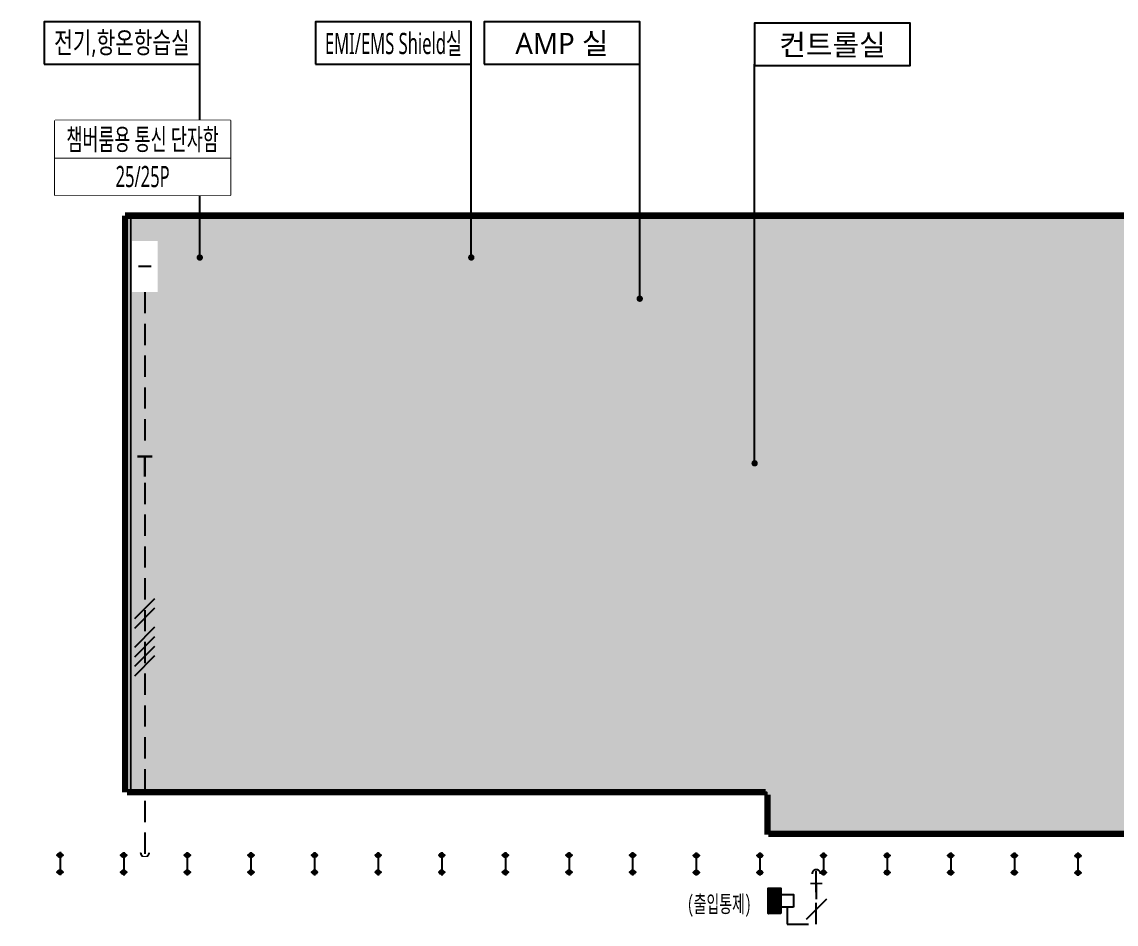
# Model space of a CAD drawing. Header units: millimetres. Extents: x -168200 to 336400, y -118800 to 0.
# Drawn here: x 73600 to 99399, y -49309 to -28029 of the extents above; entities that cross this region are included whole.
import ezdxf
from ezdxf.enums import TextEntityAlignment as Align

# ---------------------------------------------------------------- set-up
doc = ezdxf.new("R2010")
doc.units = ezdxf.units.MM
doc.header["$LTSCALE"] = 2000
doc.linetypes.add('HIDDEN', pattern=[0.375, 0.25, -0.125])
doc.linetypes.add('PHANTOM', pattern=[2.5, 1.25, -0.25, 0.25, -0.25, 0.25, -0.25])
for name, color, linetype in [('elec-box', 6, 'Continuous'), ('S2', 4, 'HIDDEN'), ('SECT', 2, 'Continuous'), ('sol254', 254, 'Continuous'), ('SYM', 3, 'Continuous'), ('TRAY', 3, 'Continuous'), ('TRAY1', 3, 'Continuous')]:
    doc.layers.add(name, color=color, linetype=linetype)
doc.styles.add('$0$스타일1', font='malgun.ttf')
doc.styles.add('GHS', font='malgun.ttf')
doc.styles.add('굴림체', font='')
doc.styles.get('굴림체').set_extended_font_data('GulimChe')
doc.dimstyles.new('DIM-QD 1', dxfattribs={"dimtxt": 3, "dimasz": 1.5, "dimexe": 1, "dimexo": 0, "dimgap": 1, "dimtad": 1, "dimdec": 3, "dimdsep": 46, "dimlunit": 6, "dimtxsty": '$0$스타일1', "dimblk1": 'ARCHTICK', "dimblk2": 'ARCHTICK', "dimsah": 1, "dimcen": 0, "dimclrd": 256, "dimclre": 256, "dimclrt": 3, "dimazin": 2, "dimtfac": 1, "dimtdec": 3, "dimtix": 1, "dimtmove": 2, "dimatfit": 3, "dimldrblk": 'ARCHTICK', "dimfxl": 1, "dimtolj": 1, "dimtzin": 0, "dimarcsym": 0})

# ---------------------------------------------------------------- blocks, each defined once
blk = doc.blocks.new('_ARCHTICK')
at = {"color": 0, "linetype": 'ByBlock', "const_width": 0.15}
blk.add_lwpolyline([(-0.5, -0.5), (0.5, 0.5)], dxfattribs=at)
blk = doc.blocks.new('C3')
blk.add_wipeout([(-350, 175), (350, 175), (350, -175), (-350, -175)]).dxf.layer = 'SYM'
at = {"layer": 'SYM'}
blk.add_line((0, 87.5), (0, -87.5), dxfattribs=at)
blk = doc.blocks.new('D24')
at = {"layer": 'SYM'}
for points in [[(-62.5, 250), (-62.5, 125), (62.5, 125), (62.5, 250)], [(-125, 125), (-125, 0), (125, 0), (125, 125)]]:
    blk.add_lwpolyline(points, close=True, dxfattribs=at)
blk = doc.blocks.new('A$C694b679a')
at = {"layer": 'SYM'}
h = blk.add_hatch(dxfattribs=at)
h.set_pattern_fill('ANSI31', color=256, scale=5, angle=90, style=0)
h.set_pattern_definition([(135, (45117.446, -281970.642), (-11.22532015, -11.22532015), [])])
h.paths.add_polyline_path([(0, 0), (-300, 0), (-300, 600), (0, 600)])
h = blk.add_hatch(dxfattribs=at)
h.set_pattern_fill('ANSI31', color=256, scale=5, angle=90, style=0)
h.set_pattern_definition([(135, (45117.446, -281970.642), (-11.22532015, -11.22532015), [])])
h.paths.add_polyline_path([(0, 0), (-300, 0), (-300, 600), (0, 600)])
at = {"layer": 'SYM', "xscale": -2.400000154972076, "yscale": 2.400000154972076, "zscale": 2.400000154972076, "rotation": 270}
blk.add_blockref('D24', (-300, 300), dxfattribs=at)
blk.add_blockref('D24', (-300, 300), dxfattribs=at)

msp = doc.modelspace()

# ---------------------------------------------------------------- hatches: boundary and pattern name
at = {"layer": 'sol254'}
msp.add_hatch(color=256, dxfattribs=at).paths.add_polyline_path([(76159.5, -46200), (91159.5, -46200), (91159.5, -47125), (112759.5, -47125), (112759.5, -32600), (76159.5, -32600)])

# ---------------------------------------------------------------- linework, layer by layer
at = {"layer": 'S2'}
for p, q in [((76500, -34400.7), (76500, -38108.6)), ((76500, -38900.3), (76500, -47725.1))]:
    msp.add_line(p, q, dxfattribs=at)
msp.add_arc((76500, -47625.1), 100, 180, 0, dxfattribs=at)
at = {"layer": 'SECT', "linetype": 'PHANTOM'}
for points in [[(76034.5, -32600, 150, 150, 0), (112759.5, -32600, 0, 0, 0)], [(91139.3, -46200, 150, 150, 0), (76081.8, -46200, 0, 0, 0)], [(91179.7, -47195.2, 150, 150, 0), (91179.7, -46255, 0, 0, 0)], [(112800, -47180, 150, 150, 0), (91200, -47180, 0, 0, 0)]]:
    msp.add_lwpolyline(points, format="xyseb", dxfattribs=at)
at = {"layer": 'SYM'}
for p, q in [((76261.4, -42102.9), (76738.6, -41625.6)), ((76261.4, -42327.9), (76738.6, -41850.6)), ((76261.4, -42777.9), (76738.6, -42300.6)), ((76261.4, -42777.9), (76738.6, -42300.6)), ((76261.4, -43002.9), (76738.6, -42525.6)), ((76261.4, -43227.9), (76738.6, -42750.6)), ((76261.4, -43227.9), (76738.6, -42750.6)), ((76261.4, -43452.9), (76738.6, -42975.6)), ((92568.8, -48718.9), (92091.5, -49196.2))]:
    msp.add_line(p, q, dxfattribs=at)
at = {"layer": 'SYM', "color": 6}
msp.add_lwpolyline([(74381.1, -31235.1), (78512.2, -31235.1), (78512.2, -32118.4), (74381.1, -32118.4)], close=True, dxfattribs=at)

# ---------------------------------------------------------------- block references
at = {"layer": 'SYM'}
msp.add_blockref('A$C694b679a', (91496, -49060.9), dxfattribs=at)

# ---------------------------------------------------------------- texts
at = {"layer": 'SYM', "style": 'GHS'}
for height, p in [(500, (76500, -38504.4)), (400, (92332.9, -48527.9))]:
    msp.add_text('T', height=height, dxfattribs=at).set_placement(p, align=Align.MIDDLE_CENTER)
at = {"layer": 'SYM', "style": '굴림체', "width": 0.6}
msp.add_text('(출입통제)', height=400, dxfattribs=at).set_placement((89285.6, -48832.9), align=Align.MIDDLE_LEFT)

# ---------------------------------------------------------------- leaders
at = {"layer": 'elec-box'}
for points in [[(77794.4, -33586.8), (77794.4, -29062), (77794.4, -29029.5)], [(84196.1, -33586.8), (84196.1, -29062), (84196.1, -29029.5)], [(88167.9, -34558.1), (88167.9, -29062), (88167.9, -29029.5)], [(90877, -38439.3), (90877, -29062), (90877, -29029.5)]]:
    msp.add_leader(points, dimstyle='DIM-QD 1', override={"dimscale": 100, "dimasz": 1.5, "dimtad": 0, "dimclrd": 6, "dimldrblk": 'DOT'}, dxfattribs=at)

# ---------------------------------------------------------------- next in the draw order: block references
at = {"layer": 'SYM', "xscale": 1.714285714285714, "yscale": 1.714285714285714, "zscale": 1.714285714285714, "rotation": 270}
msp.add_blockref('C3', (76500, -33800.7), dxfattribs=at)

# ---------------------------------------------------------------- next in the draw order: wipeouts: each hides what was drawn before it
at = {"color": 6}
for points, layer in [([(74124.2, -28029.5), (77794.4, -28029.5), (77794.4, -29029.5), (74124.2, -29029.5)], 'elec-box'), ([(80525.9, -28029.5), (84196.1, -28029.5), (84196.1, -29029.5), (80525.9, -29029.5)], 'elec-box'), ([(84497.7, -28029.5), (88167.9, -28029.5), (88167.9, -29029.5), (84497.7, -29029.5)], 'elec-box'), ([(90877, -28062), (94547.2, -28062), (94547.2, -29062), (90877, -29062)], 'elec-box'), ([(74381.1, -31235.1), (78512.2, -31235.1), (78512.2, -32118.4), (74381.1, -32118.4)], 'SYM')]:
    msp.add_wipeout(points, dxfattribs=at).dxf.layer = layer
msp.add_wipeout([(44500.2, -47725.1), (90875, -47725.1), (90875, -48025.1), (44500.2, -48025.1)]).dxf.layer = 'TRAY'

# ---------------------------------------------------------------- next in the draw order: linework, layer by layer
at = {"layer": 'elec-box', "color": 6}
for points in [[(74124.2, -29029.5), (77794.4, -29029.5), (77794.4, -28029.5), (74124.2, -28029.5)], [(80525.9, -29029.5), (84196.1, -29029.5), (84196.1, -28029.5), (80525.9, -28029.5)], [(84497.7, -29029.5), (88167.9, -29029.5), (88167.9, -28029.5), (84497.7, -28029.5)], [(90877, -29062), (94547.2, -29062), (94547.2, -28062), (90877, -28062)]]:
    msp.add_lwpolyline(points, close=True, dxfattribs=at)
at = {"layer": 'SECT', "linetype": 'PHANTOM'}
msp.add_lwpolyline([(76034.5, -32600, 150, 150, 0), (76034.5, -46200, 0, 0, 0)], format="xyseb", dxfattribs=at)
at = {"layer": 'SYM', "color": 6}
msp.add_lwpolyline([(74381.1, -30351.9), (78512.2, -30351.9), (78512.2, -31235.1), (74381.1, -31235.1)], close=True, dxfattribs=at)
at = {"layer": 'SYM', "color": 5}
msp.add_lwpolyline([(76159.5, -46200), (91159.5, -46200), (91159.5, -47125), (112759.5, -47125), (112759.5, -32600), (76159.5, -32600)], close=True, dxfattribs=at)
msp.add_lwpolyline([(76159.5, -46200), (91159.5, -46200), (91159.5, -47125), (112759.5, -47125), (112759.5, -32600), (76159.5, -32600)], close=True, dxfattribs=at)
at = {"layer": 'TRAY1', "color": 6}
for points in [[(74500.2, -47606.9), (74500.2, -47630.4), (74518.2, -47633.7), (74535.2, -47644.7), (74547.2, -47663.2), (74550.2, -47680.4), (74573.4, -47680.4), (74550.2, -47680.4), (74546.5, -47699.3), (74534.7, -47716.6), (74518, -47727.1), (74500.2, -47730.4), (74479.9, -47726.1), (74465, -47715.9), (74454.6, -47701), (74450.2, -47680.4), (74427, -47680.4), (74450.2, -47680.4), (74454.4, -47660.5), (74465.4, -47644.6), (74482.2, -47633.8), (74500.2, -47630.4), (74500.2, -47680.4), (74550.2, -47680.4), (74450.2, -47680.4), (74500.2, -47680.4), (74500.2, -47680.4), (74500.2, -48080.4), (74450.2, -48080.4), (74550.2, -48080.4), (74500.2, -48080.4), (74500.2, -48130.4), (74482.2, -48127.1), (74465.4, -48116.3), (74454.4, -48100.4), (74450.2, -48080.4), (74427, -48080.4), (74450.2, -48080.4), (74454.6, -48059.9), (74465, -48044.9), (74479.9, -48034.7), (74500.2, -48030.4), (74518, -48033.7), (74534.7, -48044.2), (74546.5, -48061.6), (74550.2, -48080.4), (74573.4, -48080.4), (74550.2, -48080.4), (74547.2, -48097.6), (74535.2, -48116.2), (74518.2, -48127.1), (74500.2, -48130.4), (74500.2, -48153.9)], [(76000.2, -47612.2), (76000.2, -47635.7), (76018.2, -47639), (76035.2, -47649.9), (76047.2, -47668.5), (76050.2, -47685.7), (76073.4, -47685.7), (76050.2, -47685.7), (76046.5, -47704.5), (76034.7, -47721.9), (76018, -47732.4), (76000.2, -47735.7), (75979.9, -47731.4), (75965, -47721.2), (75954.6, -47706.2), (75950.2, -47685.7), (75927, -47685.7), (75950.2, -47685.7), (75954.4, -47665.7), (75965.4, -47649.8), (75982.2, -47639), (76000.2, -47635.7), (76000.2, -47685.7), (76050.2, -47685.7), (75950.2, -47685.7), (76000.2, -47685.7), (76000.2, -47685.7), (76000.2, -48085.7), (75950.2, -48085.7), (76050.2, -48085.7), (76000.2, -48085.7), (76000.2, -48135.7), (75982.2, -48132.3), (75965.4, -48121.5), (75954.4, -48105.6), (75950.2, -48085.7), (75927, -48085.7), (75950.2, -48085.7), (75954.6, -48065.1), (75965, -48050.2), (75979.9, -48040), (76000.2, -48035.7), (76018, -48039), (76034.7, -48049.4), (76046.5, -48066.8), (76050.2, -48085.7), (76073.4, -48085.7), (76050.2, -48085.7), (76047.2, -48102.9), (76035.2, -48121.4), (76018.2, -48132.3), (76000.2, -48135.7), (76000.2, -48159.2)], [(77500.2, -47612.2), (77500.2, -47635.7), (77518.2, -47639), (77535.2, -47649.9), (77547.2, -47668.5), (77550.2, -47685.7), (77573.4, -47685.7), (77550.2, -47685.7), (77546.5, -47704.5), (77534.7, -47721.9), (77518, -47732.4), (77500.2, -47735.7), (77479.9, -47731.4), (77465, -47721.2), (77454.6, -47706.2), (77450.2, -47685.7), (77427, -47685.7), (77450.2, -47685.7), (77454.4, -47665.7), (77465.4, -47649.8), (77482.2, -47639), (77500.2, -47635.7), (77500.2, -47685.7), (77550.2, -47685.7), (77450.2, -47685.7), (77500.2, -47685.7), (77500.2, -47685.7), (77500.2, -48085.7), (77450.2, -48085.7), (77550.2, -48085.7), (77500.2, -48085.7), (77500.2, -48135.7), (77482.2, -48132.3), (77465.4, -48121.5), (77454.4, -48105.6), (77450.2, -48085.7), (77427, -48085.7), (77450.2, -48085.7), (77454.6, -48065.1), (77465, -48050.2), (77479.9, -48040), (77500.2, -48035.7), (77518, -48039), (77534.7, -48049.4), (77546.5, -48066.8), (77550.2, -48085.7), (77573.4, -48085.7), (77550.2, -48085.7), (77547.2, -48102.9), (77535.2, -48121.4), (77518.2, -48132.3), (77500.2, -48135.7), (77500.2, -48159.2)], [(79000.2, -47612.2), (79000.2, -47635.7), (79018.2, -47639), (79035.2, -47649.9), (79047.2, -47668.5), (79050.2, -47685.7), (79073.4, -47685.7), (79050.2, -47685.7), (79046.5, -47704.5), (79034.7, -47721.9), (79018, -47732.4), (79000.2, -47735.7), (78979.9, -47731.4), (78965, -47721.2), (78954.6, -47706.2), (78950.2, -47685.7), (78927, -47685.7), (78950.2, -47685.7), (78954.4, -47665.7), (78965.4, -47649.8), (78982.2, -47639), (79000.2, -47635.7), (79000.2, -47685.7), (79050.2, -47685.7), (78950.2, -47685.7), (79000.2, -47685.7), (79000.2, -47685.7), (79000.2, -48085.7), (78950.2, -48085.7), (79050.2, -48085.7), (79000.2, -48085.7), (79000.2, -48135.7), (78982.2, -48132.3), (78965.4, -48121.5), (78954.4, -48105.6), (78950.2, -48085.7), (78927, -48085.7), (78950.2, -48085.7), (78954.6, -48065.1), (78965, -48050.2), (78979.9, -48040), (79000.2, -48035.7), (79018, -48039), (79034.7, -48049.4), (79046.5, -48066.8), (79050.2, -48085.7), (79073.4, -48085.7), (79050.2, -48085.7), (79047.2, -48102.9), (79035.2, -48121.4), (79018.2, -48132.3), (79000.2, -48135.7), (79000.2, -48159.2)], [(80500.2, -47612.2), (80500.2, -47635.7), (80518.2, -47639), (80535.2, -47649.9), (80547.2, -47668.5), (80550.2, -47685.7), (80573.4, -47685.7), (80550.2, -47685.7), (80546.5, -47704.5), (80534.7, -47721.9), (80518, -47732.4), (80500.2, -47735.7), (80479.9, -47731.4), (80465, -47721.2), (80454.6, -47706.2), (80450.2, -47685.7), (80427, -47685.7), (80450.2, -47685.7), (80454.4, -47665.7), (80465.4, -47649.8), (80482.2, -47639), (80500.2, -47635.7), (80500.2, -47685.7), (80550.2, -47685.7), (80450.2, -47685.7), (80500.2, -47685.7), (80500.2, -47685.7), (80500.2, -48085.7), (80450.2, -48085.7), (80550.2, -48085.7), (80500.2, -48085.7), (80500.2, -48135.7), (80482.2, -48132.3), (80465.4, -48121.5), (80454.4, -48105.6), (80450.2, -48085.7), (80427, -48085.7), (80450.2, -48085.7), (80454.6, -48065.1), (80465, -48050.2), (80479.9, -48040), (80500.2, -48035.7), (80518, -48039), (80534.7, -48049.4), (80546.5, -48066.8), (80550.2, -48085.7), (80573.4, -48085.7), (80550.2, -48085.7), (80547.2, -48102.9), (80535.2, -48121.4), (80518.2, -48132.3), (80500.2, -48135.7), (80500.2, -48159.2)], [(82000.2, -47612.2), (82000.2, -47635.7), (82018.2, -47639), (82035.2, -47649.9), (82047.2, -47668.5), (82050.2, -47685.7), (82073.4, -47685.7), (82050.2, -47685.7), (82046.5, -47704.5), (82034.7, -47721.9), (82018, -47732.4), (82000.2, -47735.7), (81979.9, -47731.4), (81965, -47721.2), (81954.6, -47706.2), (81950.2, -47685.7), (81927, -47685.7), (81950.2, -47685.7), (81954.4, -47665.7), (81965.4, -47649.8), (81982.2, -47639), (82000.2, -47635.7), (82000.2, -47685.7), (82050.2, -47685.7), (81950.2, -47685.7), (82000.2, -47685.7), (82000.2, -47685.7), (82000.2, -48085.7), (81950.2, -48085.7), (82050.2, -48085.7), (82000.2, -48085.7), (82000.2, -48135.7), (81982.2, -48132.3), (81965.4, -48121.5), (81954.4, -48105.6), (81950.2, -48085.7), (81927, -48085.7), (81950.2, -48085.7), (81954.6, -48065.1), (81965, -48050.2), (81979.9, -48040), (82000.2, -48035.7), (82018, -48039), (82034.7, -48049.4), (82046.5, -48066.8), (82050.2, -48085.7), (82073.4, -48085.7), (82050.2, -48085.7), (82047.2, -48102.9), (82035.2, -48121.4), (82018.2, -48132.3), (82000.2, -48135.7), (82000.2, -48159.2)], [(83500.2, -47612.2), (83500.2, -47635.7), (83518.2, -47639), (83535.2, -47649.9), (83547.2, -47668.5), (83550.2, -47685.7), (83573.4, -47685.7), (83550.2, -47685.7), (83546.5, -47704.5), (83534.7, -47721.9), (83518, -47732.4), (83500.2, -47735.7), (83479.9, -47731.4), (83465, -47721.2), (83454.6, -47706.2), (83450.2, -47685.7), (83427, -47685.7), (83450.2, -47685.7), (83454.4, -47665.7), (83465.4, -47649.8), (83482.2, -47639), (83500.2, -47635.7), (83500.2, -47685.7), (83550.2, -47685.7), (83450.2, -47685.7), (83500.2, -47685.7), (83500.2, -47685.7), (83500.2, -48085.7), (83450.2, -48085.7), (83550.2, -48085.7), (83500.2, -48085.7), (83500.2, -48135.7), (83482.2, -48132.3), (83465.4, -48121.5), (83454.4, -48105.6), (83450.2, -48085.7), (83427, -48085.7), (83450.2, -48085.7), (83454.6, -48065.1), (83465, -48050.2), (83479.9, -48040), (83500.2, -48035.7), (83518, -48039), (83534.7, -48049.4), (83546.5, -48066.8), (83550.2, -48085.7), (83573.4, -48085.7), (83550.2, -48085.7), (83547.2, -48102.9), (83535.2, -48121.4), (83518.2, -48132.3), (83500.2, -48135.7), (83500.2, -48159.2)], [(85000.2, -47612.2), (85000.2, -47635.7), (85018.2, -47639), (85035.2, -47649.9), (85047.2, -47668.5), (85050.2, -47685.7), (85073.4, -47685.7), (85050.2, -47685.7), (85046.5, -47704.5), (85034.7, -47721.9), (85018, -47732.4), (85000.2, -47735.7), (84979.9, -47731.4), (84965, -47721.2), (84954.6, -47706.2), (84950.2, -47685.7), (84927, -47685.7), (84950.2, -47685.7), (84954.4, -47665.7), (84965.4, -47649.8), (84982.2, -47639), (85000.2, -47635.7), (85000.2, -47685.7), (85050.2, -47685.7), (84950.2, -47685.7), (85000.2, -47685.7), (85000.2, -47685.7), (85000.2, -48085.7), (84950.2, -48085.7), (85050.2, -48085.7), (85000.2, -48085.7), (85000.2, -48135.7), (84982.2, -48132.3), (84965.4, -48121.5), (84954.4, -48105.6), (84950.2, -48085.7), (84927, -48085.7), (84950.2, -48085.7), (84954.6, -48065.1), (84965, -48050.2), (84979.9, -48040), (85000.2, -48035.7), (85018, -48039), (85034.7, -48049.4), (85046.5, -48066.8), (85050.2, -48085.7), (85073.4, -48085.7), (85050.2, -48085.7), (85047.2, -48102.9), (85035.2, -48121.4), (85018.2, -48132.3), (85000.2, -48135.7), (85000.2, -48159.2)], [(86500.2, -47612.2), (86500.2, -47635.7), (86518.2, -47639), (86535.2, -47649.9), (86547.2, -47668.5), (86550.2, -47685.7), (86573.4, -47685.7), (86550.2, -47685.7), (86546.5, -47704.5), (86534.7, -47721.9), (86518, -47732.4), (86500.2, -47735.7), (86479.9, -47731.4), (86465, -47721.2), (86454.6, -47706.2), (86450.2, -47685.7), (86427, -47685.7), (86450.2, -47685.7), (86454.4, -47665.7), (86465.4, -47649.8), (86482.2, -47639), (86500.2, -47635.7), (86500.2, -47685.7), (86550.2, -47685.7), (86450.2, -47685.7), (86500.2, -47685.7), (86500.2, -47685.7), (86500.2, -48085.7), (86450.2, -48085.7), (86550.2, -48085.7), (86500.2, -48085.7), (86500.2, -48135.7), (86482.2, -48132.3), (86465.4, -48121.5), (86454.4, -48105.6), (86450.2, -48085.7), (86427, -48085.7), (86450.2, -48085.7), (86454.6, -48065.1), (86465, -48050.2), (86479.9, -48040), (86500.2, -48035.7), (86518, -48039), (86534.7, -48049.4), (86546.5, -48066.8), (86550.2, -48085.7), (86573.4, -48085.7), (86550.2, -48085.7), (86547.2, -48102.9), (86535.2, -48121.4), (86518.2, -48132.3), (86500.2, -48135.7), (86500.2, -48159.2)], [(88000.2, -47612.2), (88000.2, -47635.7), (88018.2, -47639), (88035.2, -47649.9), (88047.2, -47668.5), (88050.2, -47685.7), (88073.4, -47685.7), (88050.2, -47685.7), (88046.5, -47704.5), (88034.7, -47721.9), (88018, -47732.4), (88000.2, -47735.7), (87979.9, -47731.4), (87965, -47721.2), (87954.6, -47706.2), (87950.2, -47685.7), (87927, -47685.7), (87950.2, -47685.7), (87954.4, -47665.7), (87965.4, -47649.8), (87982.2, -47639), (88000.2, -47635.7), (88000.2, -47685.7), (88050.2, -47685.7), (87950.2, -47685.7), (88000.2, -47685.7), (88000.2, -47685.7), (88000.2, -48085.7), (87950.2, -48085.7), (88050.2, -48085.7), (88000.2, -48085.7), (88000.2, -48135.7), (87982.2, -48132.3), (87965.4, -48121.5), (87954.4, -48105.6), (87950.2, -48085.7), (87927, -48085.7), (87950.2, -48085.7), (87954.6, -48065.1), (87965, -48050.2), (87979.9, -48040), (88000.2, -48035.7), (88018, -48039), (88034.7, -48049.4), (88046.5, -48066.8), (88050.2, -48085.7), (88073.4, -48085.7), (88050.2, -48085.7), (88047.2, -48102.9), (88035.2, -48121.4), (88018.2, -48132.3), (88000.2, -48135.7), (88000.2, -48159.2)], [(89500.2, -47617.4), (89500.2, -47640.9), (89518.2, -47644.3), (89535.2, -47655.2), (89547.2, -47673.7), (89550.2, -47690.9), (89573.4, -47690.9), (89550.2, -47690.9), (89546.5, -47709.8), (89534.7, -47727.2), (89518, -47737.7), (89500.2, -47740.9), (89479.9, -47736.7), (89465, -47726.4), (89454.6, -47711.5), (89450.2, -47690.9), (89427, -47690.9), (89450.2, -47690.9), (89454.4, -47671), (89465.4, -47655.1), (89482.2, -47644.3), (89500.2, -47640.9), (89500.2, -47690.9), (89550.2, -47690.9), (89450.2, -47690.9), (89500.2, -47690.9), (89500.2, -47690.9), (89500.2, -48090.9), (89450.2, -48090.9), (89550.2, -48090.9), (89500.2, -48090.9), (89500.2, -48140.9), (89482.2, -48137.6), (89465.4, -48126.8), (89454.4, -48110.9), (89450.2, -48090.9), (89427, -48090.9), (89450.2, -48090.9), (89454.6, -48070.4), (89465, -48055.5), (89479.9, -48045.2), (89500.2, -48040.9), (89518, -48044.2), (89534.7, -48054.7), (89546.5, -48072.1), (89550.2, -48090.9), (89573.4, -48090.9), (89550.2, -48090.9), (89547.2, -48108.2), (89535.2, -48126.7), (89518.2, -48137.6), (89500.2, -48140.9), (89500.2, -48164.5)]]:
    msp.add_lwpolyline(points, dxfattribs=at)

# ---------------------------------------------------------------- next in the draw order: texts
at = {"layer": 'elec-box', "color": 3, "style": 'GHS'}
for s, width, p in [('전기,항온항습실', 0.7, (75959.3, -28529.5)), ('EMI/EMS Shield실', 0.6, (82361, -28529.5))]:
    msp.add_text(s, height=500, dxfattribs=dict(at, width=width)).set_placement(p, align=Align.MIDDLE)
for s, p in [('AMP 실', (86332.8, -28529.5)), ('컨트롤실', (92712.1, -28562))]:
    msp.add_text(s, height=500, dxfattribs=at).set_placement(p, align=Align.MIDDLE)
at = {"layer": 'SYM', "style": 'GHS', "width": 0.6}
msp.add_text('25/25P', height=500, dxfattribs=at).set_placement((76446.6, -31676.8), align=Align.MIDDLE)

# ---------------------------------------------------------------- next in the draw order: wipeouts: each hides what was drawn before it
msp.add_wipeout([(90875, -47725.1), (106424, -47725.1), (106424, -48025.1), (90875, -48025.1)]).dxf.layer = 'TRAY'

# ---------------------------------------------------------------- next in the draw order: linework, layer by layer
at = {"layer": 'S2'}
msp.add_lwpolyline([(91646, -48910.9), (91646, -49308.7), (92330.2, -49308.7), (92330.2, -48025.1)], dxfattribs=at)
msp.add_arc((92330.2, -48125.1), 100, 0, 180, dxfattribs=at)
at = {"layer": 'TRAY1', "color": 6}
for points in [[(91000.2, -47617.4), (91000.2, -47640.9), (91018.2, -47644.3), (91035.2, -47655.2), (91047.2, -47673.7), (91050.2, -47690.9), (91073.4, -47690.9), (91050.2, -47690.9), (91046.5, -47709.8), (91034.7, -47727.2), (91018, -47737.7), (91000.2, -47740.9), (90979.9, -47736.7), (90965, -47726.4), (90954.6, -47711.5), (90950.2, -47690.9), (90927, -47690.9), (90950.2, -47690.9), (90954.4, -47671), (90965.4, -47655.1), (90982.2, -47644.3), (91000.2, -47640.9), (91000.2, -47690.9), (91050.2, -47690.9), (90950.2, -47690.9), (91000.2, -47690.9), (91000.2, -47690.9), (91000.2, -48090.9), (90950.2, -48090.9), (91050.2, -48090.9), (91000.2, -48090.9), (91000.2, -48140.9), (90982.2, -48137.6), (90965.4, -48126.8), (90954.4, -48110.9), (90950.2, -48090.9), (90927, -48090.9), (90950.2, -48090.9), (90954.6, -48070.4), (90965, -48055.5), (90979.9, -48045.2), (91000.2, -48040.9), (91018, -48044.2), (91034.7, -48054.7), (91046.5, -48072.1), (91050.2, -48090.9), (91073.4, -48090.9), (91050.2, -48090.9), (91047.2, -48108.2), (91035.2, -48126.7), (91018.2, -48137.6), (91000.2, -48140.9), (91000.2, -48164.5)], [(92500.2, -47617.4), (92500.2, -47640.9), (92518.2, -47644.3), (92535.2, -47655.2), (92547.2, -47673.7), (92550.2, -47690.9), (92573.4, -47690.9), (92550.2, -47690.9), (92546.5, -47709.8), (92534.7, -47727.2), (92518, -47737.7), (92500.2, -47740.9), (92479.9, -47736.7), (92465, -47726.4), (92454.6, -47711.5), (92450.2, -47690.9), (92427, -47690.9), (92450.2, -47690.9), (92454.4, -47671), (92465.4, -47655.1), (92482.2, -47644.3), (92500.2, -47640.9), (92500.2, -47690.9), (92550.2, -47690.9), (92450.2, -47690.9), (92500.2, -47690.9), (92500.2, -47690.9), (92500.2, -48090.9), (92450.2, -48090.9), (92550.2, -48090.9), (92500.2, -48090.9), (92500.2, -48140.9), (92482.2, -48137.6), (92465.4, -48126.8), (92454.4, -48110.9), (92450.2, -48090.9), (92427, -48090.9), (92450.2, -48090.9), (92454.6, -48070.4), (92465, -48055.5), (92479.9, -48045.2), (92500.2, -48040.9), (92518, -48044.2), (92534.7, -48054.7), (92546.5, -48072.1), (92550.2, -48090.9), (92573.4, -48090.9), (92550.2, -48090.9), (92547.2, -48108.2), (92535.2, -48126.7), (92518.2, -48137.6), (92500.2, -48140.9), (92500.2, -48164.5)], [(94000.2, -47617.4), (94000.2, -47640.9), (94018.2, -47644.3), (94035.2, -47655.2), (94047.2, -47673.7), (94050.2, -47690.9), (94073.4, -47690.9), (94050.2, -47690.9), (94046.5, -47709.8), (94034.7, -47727.2), (94018, -47737.7), (94000.2, -47740.9), (93979.9, -47736.7), (93965, -47726.4), (93954.6, -47711.5), (93950.2, -47690.9), (93927, -47690.9), (93950.2, -47690.9), (93954.4, -47671), (93965.4, -47655.1), (93982.2, -47644.3), (94000.2, -47640.9), (94000.2, -47690.9), (94050.2, -47690.9), (93950.2, -47690.9), (94000.2, -47690.9), (94000.2, -47690.9), (94000.2, -48090.9), (93950.2, -48090.9), (94050.2, -48090.9), (94000.2, -48090.9), (94000.2, -48140.9), (93982.2, -48137.6), (93965.4, -48126.8), (93954.4, -48110.9), (93950.2, -48090.9), (93927, -48090.9), (93950.2, -48090.9), (93954.6, -48070.4), (93965, -48055.5), (93979.9, -48045.2), (94000.2, -48040.9), (94018, -48044.2), (94034.7, -48054.7), (94046.5, -48072.1), (94050.2, -48090.9), (94073.4, -48090.9), (94050.2, -48090.9), (94047.2, -48108.2), (94035.2, -48126.7), (94018.2, -48137.6), (94000.2, -48140.9), (94000.2, -48164.5)], [(95500.2, -47617.4), (95500.2, -47640.9), (95518.2, -47644.3), (95535.2, -47655.2), (95547.2, -47673.7), (95550.2, -47690.9), (95573.4, -47690.9), (95550.2, -47690.9), (95546.5, -47709.8), (95534.7, -47727.2), (95518, -47737.7), (95500.2, -47740.9), (95479.9, -47736.7), (95465, -47726.4), (95454.6, -47711.5), (95450.2, -47690.9), (95427, -47690.9), (95450.2, -47690.9), (95454.4, -47671), (95465.4, -47655.1), (95482.2, -47644.3), (95500.2, -47640.9), (95500.2, -47690.9), (95550.2, -47690.9), (95450.2, -47690.9), (95500.2, -47690.9), (95500.2, -47690.9), (95500.2, -48090.9), (95450.2, -48090.9), (95550.2, -48090.9), (95500.2, -48090.9), (95500.2, -48140.9), (95482.2, -48137.6), (95465.4, -48126.8), (95454.4, -48110.9), (95450.2, -48090.9), (95427, -48090.9), (95450.2, -48090.9), (95454.6, -48070.4), (95465, -48055.5), (95479.9, -48045.2), (95500.2, -48040.9), (95518, -48044.2), (95534.7, -48054.7), (95546.5, -48072.1), (95550.2, -48090.9), (95573.4, -48090.9), (95550.2, -48090.9), (95547.2, -48108.2), (95535.2, -48126.7), (95518.2, -48137.6), (95500.2, -48140.9), (95500.2, -48164.5)], [(97000.2, -47617.4), (97000.2, -47640.9), (97018.2, -47644.3), (97035.2, -47655.2), (97047.2, -47673.7), (97050.2, -47690.9), (97073.4, -47690.9), (97050.2, -47690.9), (97046.5, -47709.8), (97034.7, -47727.2), (97018, -47737.7), (97000.2, -47740.9), (96979.9, -47736.7), (96965, -47726.4), (96954.6, -47711.5), (96950.2, -47690.9), (96927, -47690.9), (96950.2, -47690.9), (96954.4, -47671), (96965.4, -47655.1), (96982.2, -47644.3), (97000.2, -47640.9), (97000.2, -47690.9), (97050.2, -47690.9), (96950.2, -47690.9), (97000.2, -47690.9), (97000.2, -47690.9), (97000.2, -48090.9), (96950.2, -48090.9), (97050.2, -48090.9), (97000.2, -48090.9), (97000.2, -48140.9), (96982.2, -48137.6), (96965.4, -48126.8), (96954.4, -48110.9), (96950.2, -48090.9), (96927, -48090.9), (96950.2, -48090.9), (96954.6, -48070.4), (96965, -48055.5), (96979.9, -48045.2), (97000.2, -48040.9), (97018, -48044.2), (97034.7, -48054.7), (97046.5, -48072.1), (97050.2, -48090.9), (97073.4, -48090.9), (97050.2, -48090.9), (97047.2, -48108.2), (97035.2, -48126.7), (97018.2, -48137.6), (97000.2, -48140.9), (97000.2, -48164.5)], [(98500.2, -47622.7), (98500.2, -47646.2), (98518.2, -47649.5), (98535.2, -47660.5), (98547.2, -47679), (98550.2, -47696.2), (98573.4, -47696.2), (98550.2, -47696.2), (98546.5, -47715.1), (98534.7, -47732.5), (98518, -47742.9), (98500.2, -47746.2), (98479.9, -47741.9), (98465, -47731.7), (98454.6, -47716.8), (98450.2, -47696.2), (98427, -47696.2), (98450.2, -47696.2), (98454.4, -47676.3), (98465.4, -47660.4), (98482.2, -47649.6), (98500.2, -47646.2), (98500.2, -47696.2), (98550.2, -47696.2), (98450.2, -47696.2), (98500.2, -47696.2), (98500.2, -47696.2), (98500.2, -48096.2), (98450.2, -48096.2), (98550.2, -48096.2), (98500.2, -48096.2), (98500.2, -48146.2), (98482.2, -48142.9), (98465.4, -48132.1), (98454.4, -48116.2), (98450.2, -48096.2), (98427, -48096.2), (98450.2, -48096.2), (98454.6, -48075.7), (98465, -48060.7), (98479.9, -48050.5), (98500.2, -48046.2), (98518, -48049.5), (98534.7, -48060), (98546.5, -48077.4), (98550.2, -48096.2), (98573.4, -48096.2), (98550.2, -48096.2), (98547.2, -48113.4), (98535.2, -48132), (98518.2, -48142.9), (98500.2, -48146.2), (98500.2, -48169.7)]]:
    msp.add_lwpolyline(points, dxfattribs=at)

# ---------------------------------------------------------------- next in the draw order: wipeouts: each hides what was drawn before it
at = {"color": 6}
msp.add_wipeout([(74381.1, -30351.9), (78512.2, -30351.9), (78512.2, -31235.1), (74381.1, -31235.1)], dxfattribs=at).dxf.layer = 'SYM'

# ---------------------------------------------------------------- next in the draw order: linework, layer by layer
at = {"layer": 'SYM', "color": 6}
msp.add_lwpolyline([(74381.1, -31235.1), (78512.2, -31235.1), (78512.2, -32118.4), (74381.1, -32118.4)], close=True, dxfattribs=at)

# ---------------------------------------------------------------- next in the draw order: texts
at = {"layer": 'SYM', "style": 'GHS', "width": 0.6}
msp.add_text('챔버룸용 통신 단자함', height=500, dxfattribs=at).set_placement((76446.6, -30793.5), align=Align.MIDDLE)

# ---------------------------------------------------------------- next in the draw order: wipeouts: each hides what was drawn before it
at = {"color": 6}
msp.add_wipeout([(74381.1, -31235.1), (78512.2, -31235.1), (78512.2, -32118.4), (74381.1, -32118.4)], dxfattribs=at).dxf.layer = 'SYM'

# ---------------------------------------------------------------- next in the draw order: linework, layer by layer
at = {"layer": 'SYM', "color": 6}
msp.add_lwpolyline([(74381.1, -30351.9), (78512.2, -30351.9), (78512.2, -31235.1), (74381.1, -31235.1)], close=True, dxfattribs=at)

# ---------------------------------------------------------------- next in the draw order: texts
at = {"layer": 'SYM', "style": 'GHS', "width": 0.6}
msp.add_text('25/25P', height=500, dxfattribs=at).set_placement((76446.6, -31676.8), align=Align.MIDDLE)

# ---------------------------------------------------------------- next in the draw order: wipeouts: each hides what was drawn before it
at = {"color": 6}
msp.add_wipeout([(74381.1, -30351.9), (78512.2, -30351.9), (78512.2, -31235.1), (74381.1, -31235.1)], dxfattribs=at).dxf.layer = 'SYM'

# ---------------------------------------------------------------- next in the draw order: texts
at = {"layer": 'SYM', "style": 'GHS', "width": 0.6}
msp.add_text('챔버룸용 통신 단자함', height=500, dxfattribs=at).set_placement((76446.6, -30793.5), align=Align.MIDDLE)

doc.saveas('drawing.dxf')
